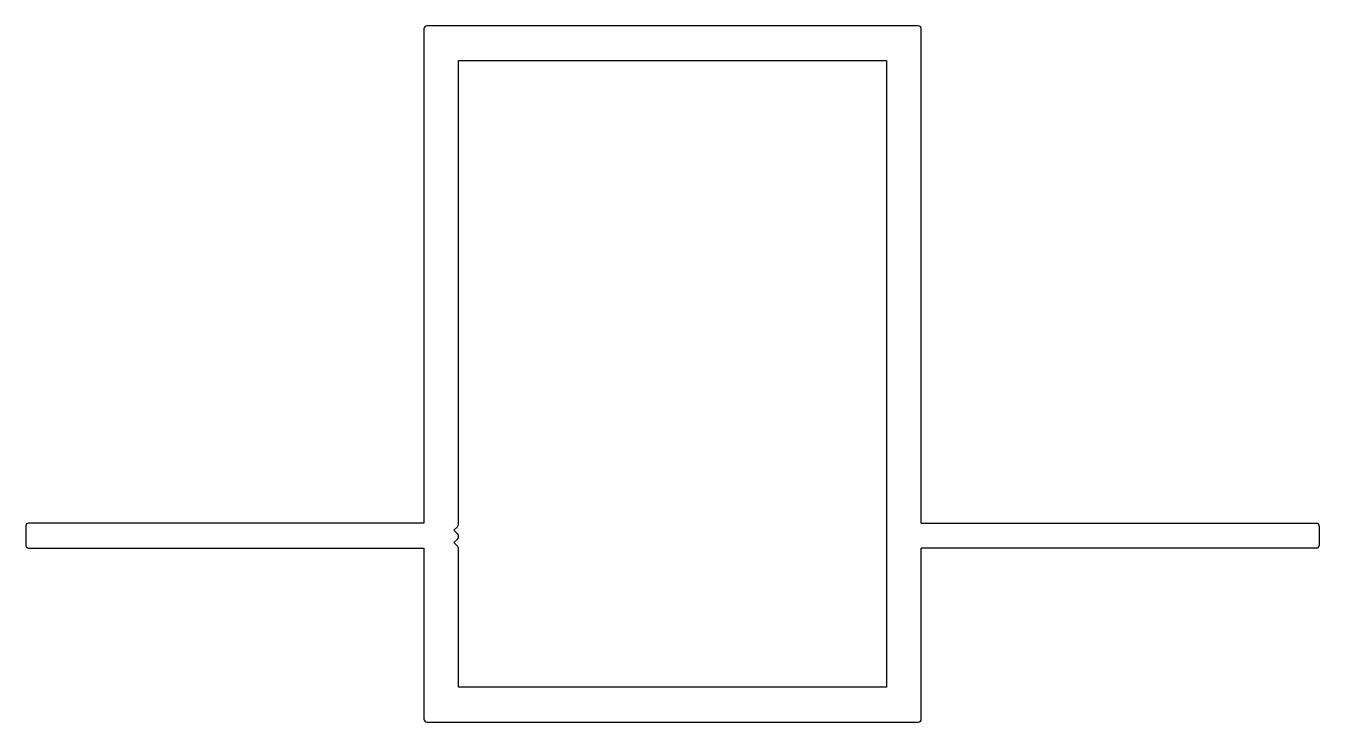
# Model space of a CAD drawing. Extents: x 3588 to 3718, y 1133 to 1203.
import ezdxf

# ---------------------------------------------------------------- set-up
doc = ezdxf.new("R2010")
doc.units = 0
doc.layers.get('0').update_dxf_attribs({"linetype": 'CONTINUOUS'})

msp = doc.modelspace()

# ---------------------------------------------------------------- linework, layer by layer
for p, q in [((3627.89, 1203.2), (3627.89, 1153.5)), ((3677.59, 1203.5), (3628.19, 1203.5)), ((3677.89, 1153.5), (3677.89, 1203.2)), ((3631.39, 1153.41), (3631.39, 1200)), ((3631.39, 1200), (3674.39, 1200)), ((3674.39, 1200), (3674.39, 1137)), ((3587.89, 1153.25), (3587.89, 1151.25)), ((3627.89, 1153.5), (3588.14, 1153.5)), ((3630.92, 1152.79), (3631.28, 1153.15)), ((3677.89, 1153.5), (3717.64, 1153.5)), ((3717.89, 1153.25), (3717.89, 1151.25)), ((3631.28, 1152.44), (3630.92, 1152.79)), ((3630.92, 1151.55), (3631.28, 1151.91)), ((3588.14, 1151), (3627.89, 1151)), ((3627.89, 1151), (3627.89, 1133.8)), ((3631.28, 1151.2), (3630.92, 1151.55)), ((3631.39, 1137), (3631.39, 1150.93)), ((3677.89, 1133.8), (3677.89, 1151)), ((3717.64, 1151), (3677.89, 1151)), ((3674.39, 1137), (3631.39, 1137)), ((3628.19, 1133.5), (3677.59, 1133.5))]:
    msp.add_line(p, q)
for centre, radius, start, end in [((3628.19, 1203.2), 0.3, 90, 180), ((3677.59, 1203.2), 0.3, 0, 90), ((3588.14, 1153.25), 0.25, 90, 180), ((3631.01, 1153.41), 0.375, 315, 0), ((3717.64, 1153.25), 0.25, 0, 90), ((3631.01, 1152.17), 0.375, 315, 45), ((3588.14, 1151.25), 0.25, 180, 270), ((3631.01, 1150.93), 0.375, 0, 45), ((3717.64, 1151.25), 0.25, 270, 0), ((3628.19, 1133.8), 0.3, 180, 270), ((3677.59, 1133.8), 0.3, 270, 0)]:
    msp.add_arc(centre, radius, start, end)

doc.saveas('drawing.dxf')
